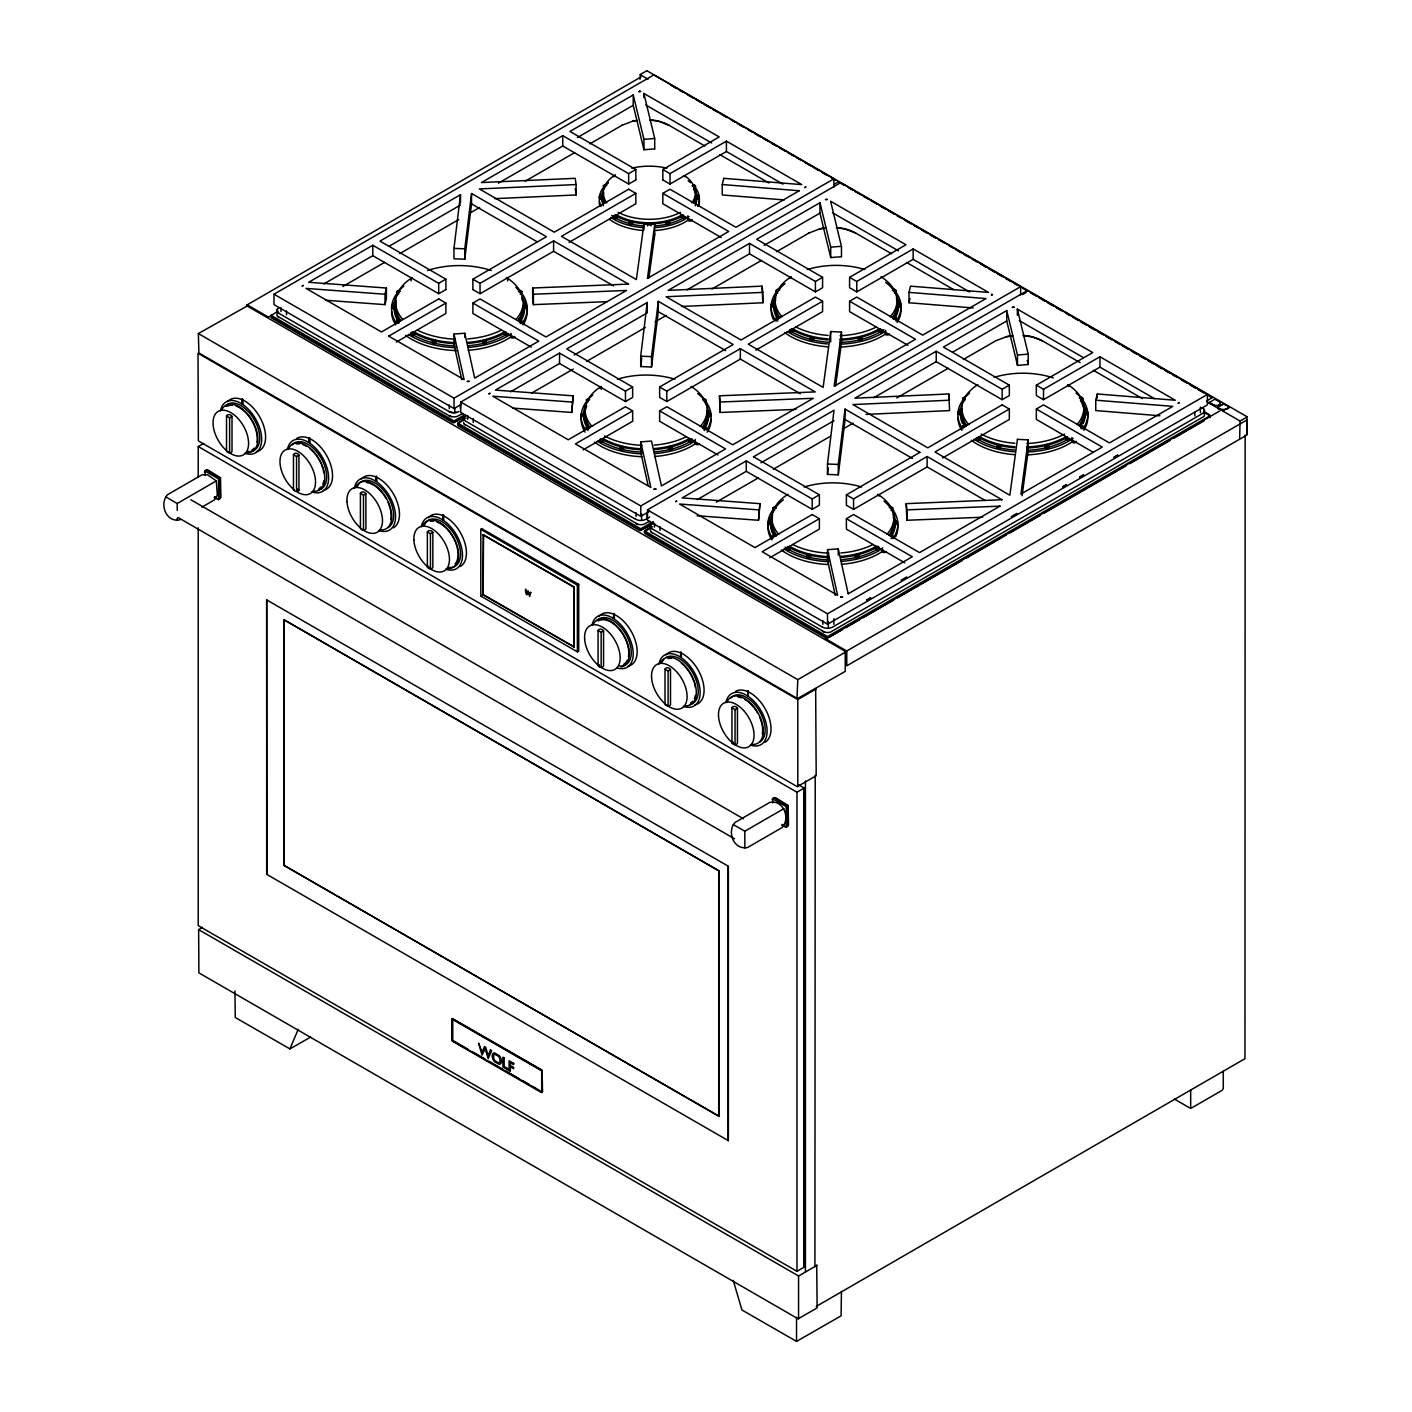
<?xml version="1.0" encoding="UTF-8"?>
<svg xmlns="http://www.w3.org/2000/svg" width="1412" height="1412" viewBox="0 0 1412 1412"><rect width="100%" height="100%" fill="white"/><g stroke="black" fill="none" stroke-linecap="round" stroke-linejoin="round"><path stroke-width="1.5" d="M218.56 499.636L220.925 497.412L220.484 477.75L218.56 478.862L218.56 499.636L214.024 497.536M268.103 317.453L278.076 311.152M325.784 300.262L384.999 304.639L385.035 294.243L306.033 288.401L381.469 331.961L438.691 298.92M452.493 1018.687L452.493 1040.926L542.367 1092.129L541.696 1070.19L452.069 1018.652L452.069 1040.962L541.29 1092.464L542.526 1091.741L542.102 1070.155L452.493 1018.599L452.493 1040.238L468.096 1049.257M464.742 333.25L454.029 334.026L453.993 344.422L461.795 379.704M482.163 528.918L578.726 584.374L578.726 651.056A2.365 1.924 60 0 1 577.384 651.832L480.804 596.076L480.804 529.394A2.365 1.924 60 0 1 482.163 528.617M574.225 646.89L483.151 594.929L483.504 534.601M541.696 1092.535L541.696 1070.878L451.822 1018.987M613.514 285.859L553.61 251.283L553.592 240.87L628.428 284.094M562.735 135.64L628.64 173.641L628.675 184.037L562.753 146.001L562.735 135.64L481.404 182.554L575.231 178.318L576.096 184.548M512.521 408.086L571.754 412.445L573.166 395.837L495.435 390.1L559.523 353.088L625.445 391.124L632.611 387.012L632.647 397.39L625.481 401.537L559.54 363.502L559.54 353.088M577.384 651.832L577.384 585.15L480.804 529.394M800.269 393.683L740.365 359.089L666.835 401.537L659.651 397.425L659.633 387.029L666.782 391.124L740.347 348.676L815.236 391.918L719.449 395.801L720.173 402.032L813.294 398.272L732.722 444.798L666.835 406.744L659.651 410.857L725.539 448.928L661.451 485.94L651.532 441.073L640.783 441.85L640.748 452.246L648.09 485.446M643.89 97.64L643.854 93.421L719.22 136.946L662.863 169.493L662.828 179.889M647.173 70.9L1246.849 416.628L1246.725 434.543M719.061 1116.468L719.061 870.833L283.83 619.55L284.077 865.503L719.467 1116.398M782.954 184.142L726.421 151.508L726.403 141.147L801.804 184.619L723.774 178.336M740.347 348.676L740.365 359.089M749.525 253.825L815.395 291.878L822.578 287.748L822.596 277.352L815.448 281.465L749.507 243.411L749.49 253.825L687.062 289.866M697.087 515.751L758.509 520.269L759.903 503.66L682.173 497.906L746.277 460.912L812.182 498.948L812.218 509.344L746.242 471.308M786.166 827.361L788.549 825.12L788.108 805.458L786.166 806.57L786.166 827.361L781.648 825.243M797.798 786.749L797.798 699.558L198.015 353.265L198.368 440.897L797.268 786.66L816.189 775.753L815.659 688.632M845.77 651.956L797.798 679.649L796.986 698.287L198.898 352.982L198.368 333.567L247.171 305.998L845.241 651.303L845.241 671.371L797.798 698.41M798.557 1318.896L798.557 1275.989L198.633 929.625L198.898 972.868L798.151 1318.843L817.124 1307.883L816.718 1265.028M798.062 784.631L804.258 788.02L803.781 1266.741M1247.025 419.911L846.759 651.003L846.759 665.811L1246.849 435.072L1246.725 419.523M822.578 277.317L756.673 239.263L819.984 202.71L830.715 247.153L841.428 246.306L830.609 201.245L905.974 244.753L849.6 277.317L849.583 287.713L856.731 291.878L913.158 259.331L913.158 248.918L988.559 292.425L910.528 286.159L909.01 292.355L908.993 302.75L973.168 307.94M985.152 500.413L927.119 466.913L927.102 456.5L1001.92 499.724M873.816 397.69L936.227 361.649L936.244 351.253L1002.149 389.271M1014.151 307.216L1012.21 307.375L1014.063 307.234M1017.381 315.335L1017.381 309.122L1028.218 354.112L1028.218 364.508L1017.505 365.39L1006.738 320.948L1006.738 310.534L1017.452 354.977L1017.47 365.373M1097.283 393.983L1175.296 400.249L1099.93 356.742L1099.913 367.138L1154.575 398.696M1239.648 438.744L1240.071 421.023L1207.207 402.049M460.488 202.957L460.488 194.679L453.976 248.353L453.958 258.749L464.76 259.226L471.537 203.893L471.555 193.497L546.426 236.704L472.896 279.17L480.027 283.318L480.045 293.714L472.896 289.601M640.713 356.212L640.713 366.573L651.514 367.032L658.292 311.717L658.31 301.321L733.163 344.528L659.651 386.994M845.047 409.127L845.064 419.54L838.304 474.838L838.304 464.477L845.047 409.109L919.883 452.405M643.96 149.743L633.247 105.3L633.229 94.886L643.96 139.329L643.96 149.743L654.674 148.895M1006.738 310.552L943.428 347.087L1009.315 385.141L1009.351 395.536L1002.202 399.684M464.795 259.19L464.795 248.847L471.573 193.532M574.207 355.012L647.278 312.829L647.243 302.486L640.713 356.177L651.514 356.636L658.31 301.356M640.713 366.573L641.772 357.977M838.269 474.856L827.503 474.414L827.467 464.036L834.015 410.239L753.514 456.8M827.467 474.397L828.262 467.954M654.744 234.586L654.744 224.243L643.96 223.731L636.371 279.576L561.464 236.333L635.824 193.391L635.841 203.752L569.089 242.335M647.473 278.393L654.744 224.226M648.885 277.988L654.744 234.639M835.639 385.794L841.499 342.463L841.499 332.067L830.715 331.538L823.125 387.4L748.219 344.157L822.578 301.215L815.448 297.067L741.035 340.01L666.111 296.749L762.815 292.39L762.851 302.768L681.502 306.475M841.499 332.049L834.174 386.217L915.505 339.268L849.6 301.215L856.731 297.067L922.689 335.121L986 298.567L909.028 292.372M1017.417 439.379L1009.862 495.224L934.956 451.964L1009.315 409.021L1002.202 404.891M1022.094 495.788L1028.254 450.287L1028.254 439.873L1020.929 494.041L1102.26 447.092L1036.355 409.021L1043.486 404.891L1109.426 442.927L1172.754 406.374L1095.783 400.196L1095.747 410.574L1159.923 415.763M460.506 194.679L379.969 241.117L445.857 279.17L438.744 283.318M647.243 302.503L566.724 348.923L632.611 386.994M385.035 294.208L386.411 288.03L308.681 282.276L372.768 245.264L438.691 283.318L438.708 293.714L372.786 255.678L372.786 245.317M385.035 304.621L386.411 298.444M489.911 393.277L488.817 393.93L489.858 393.348M571.789 412.428L573.166 395.854M676.666 501.083L675.571 501.737L676.613 501.172M758.544 520.251L759.921 503.678M723.738 178.353L722.256 184.531L799.174 190.761M909.01 302.768L909.999 298.656M1095.747 400.161L1097.248 394.001L1097.248 398.149M1178.226 403.214L1179.32 402.579L1178.261 403.197M633.229 94.957L569.936 131.44L635.824 169.493L635.841 179.889M819.966 202.763L819.966 213.124L830.715 257.566L841.428 256.719M201.828 507.173L214.589 499.813L217.307 495.1L216.301 480.927L207.564 474.732L202.11 474.732L167.463 494.729C159.044 504.049 166.21 522.864 179.942 519.81M246.729 305.116L640.995 76.954M204.475 472.102L205.658 470.037L208.023 470.037L220.484 477.75M226.52 416.01L226.52 451.063A5.189 4.236 -60 0 0 229.609 452.846A3.654 2.983 60 0 0 232.009 451.452L232.009 416.399A5.189 4.236 -60 0 0 228.938 414.616A3.654 2.983 60 0 0 226.52 416.01L229.609 417.793L232.009 416.399M271.775 314.594L270.769 316.323L271.775 318.071L453.005 422.7L464.548 417.211M293.467 454.664L293.467 489.717A5.189 4.236 -60 0 0 296.555 491.5A3.654 2.983 60 0 0 298.956 490.105L298.956 455.052A5.189 4.236 -60 0 0 295.885 453.27A3.654 2.983 60 0 0 293.467 454.664L296.555 456.447L298.956 455.052M400.302 291.437C398.978 289.266 395.695 291.401 396.807 293.255M391.795 306.104C392.642 303.509 397.884 306.58 393.577 307.039L391.83 306.033C390.294 307.922 395.183 310.622 393.577 307.039M411.104 279.17L411.068 280.935M396.807 320.63C397.637 318.053 402.897 321.106 398.59 321.583L396.843 320.577C395.289 322.465 400.196 325.166 398.59 321.583M411.068 332.967C412.198 330.779 415.71 332.438 414.634 334.662C413.416 336.762 410.098 335.209 411.068 332.967L412.851 333.903L412.851 335.738M360.413 493.317L360.413 528.37A5.189 4.236 -60 0 0 363.502 530.153A3.654 2.983 60 0 0 365.902 528.759L365.902 493.706A5.189 4.236 -60 0 0 362.831 491.923A3.654 2.983 60 0 0 360.413 493.317L363.502 495.082L365.902 493.706M434.137 343.963C431.595 343.875 431.754 340.027 434.278 340.133C438.797 340.151 433.237 347.034 434.208 342.145L435.955 341.122M482.78 341.192C489.558 337.291 483.575 348.57 482.78 341.192L486.31 342.957M466.154 418.005L458.529 422.4L457.523 424.147L458.529 425.894L639.76 530.524L651.303 525.017M504.155 332.897L505.902 333.903C512.538 333.885 499.283 336.833 505.902 331.926M427.359 531.971L427.359 567.024A5.189 4.236 -60 0 0 430.448 568.789A3.654 2.983 60 0 0 432.849 567.412L432.849 532.359A5.189 4.236 -60 0 0 429.777 530.577A3.654 2.983 60 0 0 427.359 531.971L430.448 533.736L432.849 532.359M520.251 294.331C524.187 293.873 520.816 288.26 518.469 291.437L520.181 292.513L521.928 291.49M523.393 307.798C524.893 299.873 528.6 312.317 525.176 307.039L526.941 306.033M521.928 322.413C513.933 313.499 523.428 324.972 520.251 323.401L520.163 321.583L521.946 320.63M647.173 70.6L640.413 74.342L639.989 79.301M603.189 185.749C607.742 192.614 599.341 182.66 606.666 185.696M599.518 196.427C600.347 193.85 605.589 196.903 601.3 197.38L599.535 196.356C598.406 198.527 601.741 200.292 602.995 198.245M613.655 176.765L615.297 175.741M613.585 217.748C612.508 215.524 616.02 213.865 617.15 216.036C618.685 221.013 608.378 217.536 617.115 215.983M630.882 224.826C626.875 224.384 630.405 218.754 632.664 221.931C634.323 223.749 629.523 226.661 630.952 223.008L632.717 221.984M647.561 225.867C646.114 222.425 652.573 222.425 651.126 225.867M586.209 399.949C590.763 406.815 582.362 396.86 589.669 399.878M583.244 416.681C576.414 411.722 589.792 414.599 583.244 414.722M599.835 388.212L601.547 387.153M710.042 107.841L704.341 104.559M665.97 221.984C664.823 224.19 668.264 225.938 669.482 223.82C670.682 218.842 661.504 222.496 669.482 223.82M586.174 427.836C587.021 425.241 592.263 428.295 587.957 428.771L586.209 427.765L586.262 429.566M681.555 215.983L683.32 216.989C689.938 216.971 676.683 219.919 683.32 215.012M599.853 439.556C598.688 441.779 602.253 443.527 603.401 441.321C605.324 437.314 596.87 438.691 601.618 440.562L601.618 442.397M726.774 117.514L721.108 114.178M699.099 196.303L697.316 195.35L697.387 199.216L699.152 198.192L699.152 196.356L697.387 197.38M620.256 447.498C626.857 443.474 621.598 455.211 620.256 447.498L622.039 448.451L622.039 450.287M751.89 132.004L748.166 129.727M760.256 136.84L754.679 133.505M668.441 447.498C673.489 442.733 671.159 454.223 670.223 448.451L668.476 447.427L668.476 449.263L670.153 450.269M598.07 630.529L598.07 665.582A5.189 4.236 -60 0 0 601.159 667.364A3.654 2.983 60 0 0 603.559 665.97L603.559 630.917A5.189 4.236 -60 0 0 600.488 629.134A3.654 2.983 60 0 0 598.07 630.529L601.159 632.294L603.559 630.917M671.988 449.263L670.294 448.292M651.003 526.923L645.284 530.224L644.278 531.971L645.284 533.718L826.514 638.348M688.897 439.556C687.75 441.744 691.192 443.509 692.409 441.391C694.457 437.438 685.702 438.832 690.644 440.562L692.409 439.556M707.306 413.91C711.083 410.115 712.742 419.47 707.341 413.857C706.212 416.01 709.548 417.793 710.801 415.746M706.053 429.601L706.053 427.765L704.306 428.771C700.123 428.26 705.047 425.365 706.018 427.712M810.47 165.822L804.893 162.486M777.853 293.114C773.847 292.655 777.377 287.024 779.636 290.219M771.34 304.251C772.188 301.656 777.43 304.727 773.123 305.186L771.376 304.18C770.246 306.351 773.582 308.116 774.835 306.069M789.785 278.552L791.497 277.476M777.853 320.93C773.741 320.436 777.571 314.735 779.706 318.159M843.935 185.149L838.234 181.866L834.563 184.072M789.82 329.878C788.637 332.12 792.203 333.867 793.35 331.644C794.391 326.472 785.46 330.461 793.332 331.714M665.017 669.182L665.017 704.235A5.189 4.236 -60 0 0 668.105 706A3.654 2.983 60 0 0 670.506 704.623L670.506 669.553A5.189 4.236 -60 0 0 667.435 667.788A3.654 2.983 60 0 0 665.017 669.182L668.105 670.947L670.506 669.553M810.223 337.821C816.807 333.814 811.547 345.552 810.223 337.821L811.988 338.774L811.988 340.61M885.783 209.311L880.153 206.064M776.423 507.702C774.164 504.525 770.634 510.156 774.641 510.597M768.146 521.734C768.975 519.157 774.217 522.211 769.928 522.687L768.163 521.663C766.981 523.923 770.599 525.617 771.64 523.481M772.964 537.407C771.764 535.395 775.276 533.312 776.494 535.642M860.12 340.592C857.578 340.504 857.737 336.674 860.261 336.762C864.779 336.797 859.22 343.681 860.19 338.774L861.938 337.768M861.938 339.604L860.261 338.615M910.881 223.802L905.251 220.484M790.067 549.268C783.148 552.78 789.414 541.661 790.138 549.144M878.899 331.767C886.154 335.032 879.341 324.301 878.829 331.644M731.963 707.818L731.963 742.888A5.189 4.236 -60 0 0 735.052 744.653A3.654 2.983 60 0 0 737.452 743.259L737.452 708.206A5.189 4.236 -60 0 0 734.381 706.441A3.654 2.983 60 0 0 731.963 707.818L735.052 709.601L737.452 708.206M894.325 293.114C898.261 292.602 894.855 287.113 892.543 290.219M927.613 233.368L921.93 230.244M896.02 319.924L896.02 318.088L894.255 319.112C890.072 318.582 895.014 315.688 895.967 318.035M808.723 558.093C804.716 557.634 808.246 552.021 810.506 555.198C812.094 557.034 807.382 559.911 808.794 556.275L810.541 555.251M733.357 824.59C727.692 834.863 734.946 850.112 747.548 847.518L782.195 827.52C790.632 818.183 783.466 799.386 769.734 802.44L735.087 822.437L733.357 824.59L744.83 831.209L783.925 808.635M961.095 252.783L955.412 249.447M969.462 257.619L963.778 254.284M858.69 557.14C856.431 560.335 852.901 554.704 856.907 554.245C859.431 553.733 859.608 559.328 857.049 556.116M825.402 639.212L1219.668 411.033M977.845 262.403L972.144 259.12M772.099 799.81L773.282 797.762L775.647 797.762L788.108 805.458M875.616 547.432C880.664 542.667 878.335 554.175 877.399 548.385L875.652 547.379L875.652 549.215L877.329 550.203M891.113 510.597C895.067 510.085 891.625 504.631 889.331 507.702M879.164 549.215L877.47 548.244M894.061 521.734C898.173 517.463 898.844 527.47 894.131 523.57M889.331 535.607C891.449 532.253 895.226 538.025 891.113 538.413M964.749 397.09L962.913 398.096L962.966 399.896M958.13 412.004C956.577 413.892 961.484 416.593 959.878 413.01C955.783 412.41 960.778 409.551 961.66 412.075M966.461 425.983C965.226 423.547 961.643 425.894 962.966 427.712M976.574 439.538C985.488 433.29 976.204 446.157 976.61 437.649M1044.774 301.109L1039.144 297.791M996.96 445.645C1000.737 441.85 1002.396 451.205 996.996 445.574C995.901 447.833 999.255 449.475 1000.455 447.48M1053.14 305.927L1047.51 302.592M1061.506 310.764L1055.876 307.463M1086.605 325.254L1080.939 322.042M1048.639 447.48C1046.38 450.657 1042.85 445.027 1046.857 444.586C1049.381 444.056 1049.557 449.651 1046.998 446.439M1065.601 437.702L1067.366 438.708C1073.985 438.691 1060.73 441.638 1067.366 436.732M1082.757 399.931C1083.834 397.76 1080.604 396.066 1079.297 398.025L1082.757 399.931L1080.939 400.92M1084.045 412.004C1082.898 414.193 1086.34 415.958 1087.558 413.84C1089.623 409.957 1080.939 411.174 1085.793 413.01L1085.793 414.846M1128.453 349.417L1122.822 346.169M1145.185 359.072L1139.572 355.771M814.918 1266.652L815.218 775.259M1170.301 373.474L1164.671 370.262M1195.399 388.071L1189.716 384.735M733.216 1280.331L741.935 1310.001L796.544 1341.4L841.093 1315.843L841.446 1291.415M1203.765 392.907L1198.082 389.553M1214.797 405.756C1200.694 396.19 1217.373 411.58 1220.533 402.508M1212.131 397.725L1206.448 394.389M1210.243 417.528L1209.607 414.846L1203.889 411.527M1223.322 410.592L1217.603 407.344L1223.251 404.15C1242.825 410.821 1203.677 411.686 1223.304 404.044M1174.396 1099.083L1189.628 1107.873L1191.763 1107.873L1222.227 1090.276L1223.286 1088.44L1223.286 1071.178M816.224 1306.435L1244.96 1058.7L1245.155 435.02M298.179 1029.366L289.919 1048.904L235.275 1017.505L234.921 990.906M749.49 243.411L668.158 290.378L761.986 286.142L762.851 292.372M573.696 647.208L574.049 586.862L483.045 534.742L574.119 587.321M746.277 460.947L746.277 471.308L697.263 499.619M936.227 351.235L854.895 398.184L948.723 393.966L949.605 410.592L866.05 414.387M271.369 315.511L271.369 317.153L452.581 421.782L455.441 421.782L464.954 416.275M1209.237 402.508L1214.885 399.208L1220.497 402.561M1210.031 417.405L1210.031 415.763L1204.295 412.463M435.92 343.028L434.278 341.986L432.443 342.957M676.542 88.568L670.947 85.214M743.489 127.221L737.841 123.832M198.633 929.625L202.445 927.243M827.167 175.529L821.502 172.193M835.533 180.365L831.844 178.053M702.594 399.878C707.447 395.413 705.506 406.638 704.306 400.955L706.053 399.949M895.967 292.16L892.543 290.29M882.323 331.767L880.682 330.743M986.158 267.327L980.616 263.938M892.755 509.644L891.113 508.62M1069.837 315.635L1066.148 313.323M1078.203 320.471L1072.573 317.082M1153.533 363.961L1147.938 360.607M1161.899 368.779L1156.304 365.426M999.978 506.149L906.945 509.873L906.151 503.643L1001.99 499.724M805.775 186.984L804.734 187.584L805.828 186.949M469.102 381.364L467.213 381.452L469.19 381.311M273.999 294.208L653.844 74.889L833.892 178.812M323.754 283.971L372.768 255.678M389.341 246.112L460.524 205.022M498.418 183.136L562.735 146.001M577.384 137.546L633.229 105.3M679.26 90.139L683.055 92.151M342.851 286.477L384.646 262.35M399.79 253.595L458.741 219.566M470.125 212.983L479.639 207.493M525.229 181.177L574.649 152.637M589.828 143.883L622.18 125.191M687.679 94.869L693.31 98.081M696.045 99.705L701.676 102.917M718.373 112.607L712.707 109.395M391.83 307.869L393.507 306.898M628.693 173.641L635.824 169.528M241.858 403.603L242.352 399.066L242.952 403.655M242.952 399.419L241.858 399.349M599.535 198.192L601.23 197.221M735.122 122.262L731.416 120.073M438.744 293.714L445.857 289.601M628.693 184.054L635.824 179.942M628.64 189.243L554.281 232.186L479.356 188.926L576.078 184.566L576.114 194.944L494.747 198.651M388.706 336.144L445.857 303.068L438.744 298.92M480.08 283.318L553.61 240.905M662.863 169.528L669.976 173.641L726.439 141.147M198.227 477.309L198.227 446.545L203.681 443.386M396.278 342.092L445.857 313.482L445.892 303.068M480.08 293.714L553.645 251.265M662.863 179.942L669.976 184.054L726.439 151.508M411.104 334.732L414.616 332.897M507.614 279.188L507.685 280.935M685.032 176.765L683.39 175.741M531.265 347.175L472.896 313.482L472.879 303.068L480.027 298.92L545.985 336.974L626.54 290.448L533.454 294.243L532.659 288.013L628.499 284.094M662.863 193.356L669.976 189.243L735.934 227.297L799.263 190.744M695.445 185.696L693.733 184.725L692.021 185.696L693.733 186.755C696.293 183.489 696.222 188.979 693.804 188.59M629.205 223.82L630.882 222.849M771.358 143.247L776.953 146.354M697.316 195.35L695.639 196.356L699.152 198.192M647.578 224.102L649.343 225.108L651.091 224.102M785.354 151.225L779.812 148.048M165.751 496.883L177.224 503.502L216.301 480.927M788.09 152.849L793.685 156.026M665.97 223.82L669.482 221.984M308.804 442.256L309.299 437.72L309.899 442.309M308.804 438.002L309.899 438.055M796.474 157.685L800.216 159.785M482.798 342.957L484.492 341.986M486.31 341.122L484.563 342.145L484.563 343.981M818.801 170.57L813.259 167.322M647.42 278.393L728.751 231.444L662.863 193.391L662.828 203.752L721.214 237.498M461.053 404.503L454.029 408.562L454.011 398.184L833.892 178.847L833.91 187.143M460.718 412.41L460.718 402.067L840.599 182.713L1020.629 286.636L1020.664 294.949M462.942 413.451L456.764 416.575A7.113 4.112 0 0 1 448.981 415.675L277.511 316.253M271.139 315.388L454.011 420.952L464.548 414.881M510.509 391.795L559.523 363.502M764.121 245.37L819.984 213.124M463.824 420.035L458.106 423.335L458.106 424.977L639.336 529.606L642.178 529.606L653.615 523.005M376.245 480.609L376.245 476.356L376.845 480.962M376.845 476.709L375.751 476.656M863.42 196.392L869.033 199.551M531.424 393.224L573.29 369.061M586.545 361.401L645.496 327.39M654.974 321.901L666.393 315.317M711.983 289.001L761.403 260.443M776.582 251.707L808.917 233.015M894.114 214.112L888.589 210.847M896.955 215.683L900.627 217.766M776.159 292.107L777.994 291.243L776.159 290.272M581.409 415.693L584.921 413.857M919.247 228.532L913.617 225.32M776.159 319.924L777.994 319.059L776.159 318.088M442.697 519.563L443.191 515.009L443.792 519.616M442.697 515.309L443.792 515.362M930.314 235.08L935.997 238.24M571.754 402.032L492.788 396.225L568.224 439.767L625.445 406.744L632.611 410.857L575.408 443.915L650.844 487.458L640.748 441.868M849.6 277.334L856.731 281.465L913.158 248.953M583.032 449.916L632.611 421.288M755.844 350.141L822.578 311.628L822.596 301.233M599.853 441.391L603.365 439.556M789.82 331.714L793.332 329.878M952.729 247.859L948.988 245.688M620.274 449.263L623.786 447.427M810.241 339.604L813.753 337.768M896.038 290.342L894.255 291.366M427.359 567.024L428.701 566.247M900.803 304.18C899.903 301.744 894.82 304.657 899.056 305.186C903.874 301.586 898.12 310.711 899.056 305.186M710.854 413.857L709.089 414.863L709.089 416.699M670.223 448.451L671.988 447.427M878.846 329.878L880.611 330.902L882.359 329.878M1002.891 276.858L997.296 273.646M1005.626 278.552L1011.292 281.676M480.804 596.076L482.163 595.299M1020.629 286.654L640.783 505.955L460.753 402.049M1022.412 288.136L1028.007 291.296M647.508 509.838L1027.354 290.537L1207.384 394.442L1207.401 404.856L827.538 624.192L647.508 520.287L647.473 509.891L827.485 613.779L827.52 624.175M1022.464 294.561L1026.153 292.425M649.555 511.303L640.783 516.368L460.753 412.463M649.697 517.021L645.831 519.281A7.148 4.13 0 0 1 635.718 519.281M1036.426 296.22L1030.778 292.955M649.697 521.257L643.519 524.399A7.113 4.112 0 0 1 635.735 523.499M457.894 423.194L640.766 528.776L653.209 521.593M760.962 462.836L834.015 420.652M952.747 352.118L1006.738 320.948M652.485 526.747L644.278 531.971L827.52 637.765M716.272 502.142L758.156 477.98M773.299 469.225L830.344 436.308M843.617 428.63L853.13 423.141M896.832 397.919L948.158 368.267M963.319 359.513L995.672 340.839L1006.35 336.727A33.129 19.133 0 0 1 1012.545 335.65M577.384 585.15L578.726 584.374M1089.305 326.878L1094.953 330.073M772.964 509.591L776.423 507.79M964.749 399.066L962.913 398.096M1097.653 331.626L1103.354 334.82M958.13 413.84L961.643 412.004M812.235 498.948L819.366 494.835L819.384 505.196L812.235 509.361M1002.202 389.271L1009.315 385.158M613.408 618.121L613.902 613.567L614.502 618.174M614.502 613.92L613.408 613.867M1106.09 336.497L1111.685 339.727M812.182 514.55L754.979 547.591L679.543 504.031L758.509 509.856M927.137 466.913L853.572 509.361L846.406 505.249L846.37 494.853L919.883 452.37M1002.149 404.891L927.772 447.833L852.866 404.573L949.57 400.214M1099.948 367.138L1043.539 399.684L1036.355 395.572L1036.337 385.176L1092.729 352.576L1017.381 309.14M772.964 535.589L774.711 536.595L776.476 535.589M966.426 425.912L964.678 426.918L962.913 425.912M812.235 514.55L819.366 518.681L762.162 551.721L837.581 595.282L827.503 549.692L827.503 560.052L835.286 595.334M846.406 494.835L853.519 498.948L927.102 456.553M1099.913 356.777L1043.539 389.271L1036.355 385.158M769.787 557.74L819.366 529.112L819.384 518.716M942.598 457.965L1009.315 419.435L1009.351 409.039M786.608 549.215L790.12 547.379M879.111 496L877.47 494.959M904.757 562.806L846.406 529.112L846.37 518.716L853.519 514.55L919.512 552.604L1000.049 506.096M598.07 665.582L599.412 664.805M807.029 557.087L808.723 556.116L807.029 555.251M996.996 447.41L1000.508 445.574M892.808 507.755L890.972 508.726M1081.01 399.102L1082.757 398.096M894.078 521.663L895.843 522.687L897.591 521.663M1084.045 413.84L1087.558 412.004M680.355 656.774L680.849 652.22L681.449 656.827M680.355 652.52L681.449 652.573M1079.297 425.859C1081.521 422.735 1085.14 428.207 1081.08 428.754L1081.01 426.918L1079.297 425.93M855.213 557.087L858.725 555.251M1045.18 447.41L1048.692 445.574M890.972 536.56L892.808 535.589M1081.01 426.918L1082.757 425.912M875.652 549.215L879.164 547.379M848.241 593.746L912.293 556.752L846.406 518.698M827.538 613.779L1207.384 394.477M1206.554 400.973L1212.131 397.637M866.862 599.976L870.657 597.788M901.05 580.226L906.751 576.943M866.809 600.047L870.622 597.841M1011.274 516.633L1016.975 513.35M644.649 531.018L827.52 636.6L1210.243 415.64M828.932 637.43L842.276 629.717M846.088 627.528L859.431 619.815M863.226 617.626L893.725 600.012M897.538 597.823L962.313 560.423M966.126 558.217L1006.138 535.113M1009.951 532.906L1040.432 515.309M1044.245 513.103L1126.176 465.801M1129.988 463.613L1170.018 440.509M1173.813 438.302L1204.312 420.705M1223.251 410.61L1228.899 407.344M747.795 695.128L747.795 690.874L748.395 695.481M748.395 691.227L747.301 691.174M1240.071 421.023L1247.096 416.964M797.798 699.558L815.995 689.056M731.963 742.888L733.305 742.112M310.516 1037.167L289.919 1048.904M198.227 446.545L796.968 792.22L804.381 787.949M198.227 527.841L198.227 925.619L796.968 1271.294L804.258 1267.093L804.258 788.02M816.983 1265.364L798.557 1275.989M622.127 125.244L632.858 121.097A33.129 19.133 0 0 1 636.918 120.285M808.882 233.051L819.613 228.92A33.129 19.133 0 0 1 825.791 227.826M913.123 259.331L969.709 291.966M988.859 268.827L994.525 272.092M936.209 361.649L1002.149 399.684L1002.167 389.324M1181.332 379.952L1186.998 383.093M762.992 138.358L768.587 141.535M854.984 191.467L860.632 194.679M938.733 239.811L944.328 242.988M894.184 289.266L894.255 291.013M1173.037 375.098L1176.778 377.198M1081.01 400.937L1081.08 397.09M632.823 121.061L637.059 120.567M819.578 228.868L825.914 228.144M1006.332 336.691L1012.669 335.968M643.996 139.347L654.674 138.482M1017.505 354.994L1028.183 354.13M827.538 549.674L838.234 548.88M840.705 597.082L842.699 596.941L840.775 597.152M825.543 199.551L827.397 199.392L825.526 199.551M532.659 298.426L533.418 304.639L607.054 301.656M720.208 412.463L795.98 409.392M906.151 503.66L906.91 520.269L982.717 517.216M453.993 248.371L464.76 248.812M827.503 464.018L838.269 464.442M1017.47 439.361L1028.218 439.856M471.555 203.893L537.054 241.717M658.345 311.717L725.68 350.617M845.1 419.54L912.434 458.441M784.295 199.939L722.273 194.962L722.238 184.584M483.328 534.618L483.045 594.787M786.166 827.061L787.843 826.091L787.349 805.881L774.464 797.868L772.788 798.839L772.788 802.969M649.732 120.091L658.186 121.061L668.917 125.244L704.764 145.93M836.486 227.897L844.941 228.868M1023.241 335.721L1031.678 336.691L1042.427 340.874L1080.162 362.672M871.839 201.139L877.381 204.334M615.297 218.807L615.367 216.989L613.602 215.983M880.541 332.72L880.611 330.902M520.181 290.484L520.181 292.231M895.773 524.505L895.843 522.687M388.653 336.091L464.089 379.651L453.993 334.062M753.478 456.747L819.366 494.8M844.941 228.92L855.672 233.051L891.519 253.754M448.981 415.675L451.293 416.575M638.048 524.399L464.266 424.059M651.02 531.883L824.784 632.223M848.577 187.708L852.266 189.843M1014.098 283.265L1017.787 285.524M1114.509 341.245L1120.104 344.528M1131.241 350.9L1136.784 354.235M640.148 74.659L648.037 79.213M645.725 104.929L711.683 143M832.48 212.735L898.438 250.824M1019.235 320.559L1083.304 357.554M719.855 154.649L768.922 182.978M906.61 262.473L953.788 289.707M1093.365 370.297L1142.432 398.608M1067.437 385.3L1069.078 386.235M1085.863 412.869L1087.558 413.84M897.344 306.069L898.985 307.022M695.675 198.245L697.316 199.198M907.969 345.322L849.6 311.628L849.583 301.233M1092.835 452.052L1036.355 419.435L1036.337 409.039M683.39 216.83L685.067 217.819M1067.437 438.567L1069.113 439.538M628.693 189.243L635.824 193.356M858.425 337.768L860.19 338.774M1045.18 445.574L1046.927 446.598L1046.927 448.434M629.205 221.984L630.952 223.008M812.077 338.615L813.753 339.604M980.034 437.649L978.322 436.732M976.574 437.702L978.322 438.708L978.322 440.544M525.246 306.898L526.941 307.869M523.428 306.033L525.176 307.039M472.896 303.068L538.784 341.122L474.697 378.116L464.777 333.267L464.76 337.415M659.651 421.288L718.02 454.982M507.667 334.732L505.973 333.761L505.902 335.738M690.715 440.42L692.409 441.391M599.853 388.141L601.547 389.13M772.964 507.755L774.711 508.849M855.213 555.251L856.978 556.275L856.978 558.111M396.843 291.49C399.384 291.19 399.349 296.361 396.878 293.378M581.409 413.857L583.174 414.863L583.174 416.699M622.11 448.292L623.786 449.263M432.443 341.122L434.208 342.145M786.608 547.379L788.355 548.385L788.355 550.221M453.993 398.149L273.999 294.225L273.981 304.604L453.993 408.562M277.458 308.91A7.113 4.112 0 0 0 278.994 313.393L448.981 411.527A7.113 4.112 0 0 0 456.729 412.428M635.735 519.351L465.748 421.2A7.148 4.13 0 0 1 465.819 415.357M822.49 627.175L652.503 529.023A7.113 4.112 0 0 1 652.503 523.217M246.906 304.674L268.103 316.906M825.561 638.771L846.759 651.003M198.368 333.567L797.798 679.649M483.328 594.611L574.154 647.067M296.944 488.94L298.956 490.105M204.916 470.973L218.56 478.862M772.523 798.698L786.166 806.57M214.589 496.671L216.301 497.659M782.195 824.379L783.925 825.367M215.206 497.412L218.56 499.336L220.237 498.383L219.742 478.174L206.84 470.161L205.164 471.131L205.164 475.244M190.832 499.76L743.436 818.801M178.036 517.516L734.469 838.763M266.674 599.888L728.345 866.244L728.345 1140.667L266.674 874.31L266.674 599.888L266.85 874.204M471.89 1051.446L485.163 1059.106M488.976 1061.294L502.248 1068.972M506.043 1071.161L519.334 1078.839M523.128 1081.027L528.829 1084.31M532.624 1086.499L536.419 1088.705M643.89 93.492L654.709 138.464L654.709 148.878M1027.23 360.431L1028.218 364.525M848.188 593.764L838.269 548.897L838.269 555.128M762.851 302.786L762.021 286.159M575.266 188.749L576.096 194.962M1200.412 407.08L1200.412 412.763M1194.87 412.163L1194.87 415.958M1190.687 1090.011L1190.687 1108.032M1071.884 437.526L1071.884 441.691M1067.366 438.708L1067.366 440.544M1046.927 444.568L1046.927 446.316M1043.503 389.324L1043.503 399.667M998.743 444.568L998.743 446.316M998.743 446.598L998.743 448.434M964.678 397.072L964.678 400.884M948.758 393.983L948.758 400.196M906.91 509.908L906.91 520.269M899.056 303.174L899.056 304.921M895.843 520.657L895.843 522.405M894.255 317.082L894.255 318.83M891.043 534.566L891.043 536.313M885.712 330.284L885.712 334.467M882.5 547.785L882.5 551.951M856.766 281.5L856.766 291.86M853.554 498.983L853.554 509.344M841.464 246.341L841.464 256.684M833.892 618.685L833.892 624.369M830.715 247.206L830.715 257.549M830.68 331.573L830.68 341.933M828.35 621.88L828.35 627.563M827.52 636.6L827.52 638.489M822.808 620.574L822.808 624.369M815.412 281.5L815.412 291.86M805.422 780.924L805.422 1271.788M796.968 792.22L796.968 1271.294M796.544 1317.325L796.544 1341.4M791.567 330.902L791.567 332.738M777.924 289.248L777.924 291.013M777.924 317.082L777.924 318.83M774.711 534.566L774.711 536.313M773.123 303.174L773.123 304.921M773.123 305.186L773.123 307.022M769.928 520.657L769.928 522.405M769.928 522.687L769.928 524.523M747.795 690.874L747.901 695.763M744.83 831.209L744.83 847.941M735.052 709.601L735.052 744.653M728.186 866.333L728.186 1140.755M720.173 402.085L720.173 412.445L719.414 395.837M709.089 412.834L709.089 414.599M704.306 398.925L704.306 400.673M704.306 426.742L704.306 430.554M695.181 439.379L695.181 443.544M693.733 184.725L693.733 186.49M690.644 440.562L690.644 442.397M687.838 215.807L687.838 219.972M683.32 216.989L683.32 218.825M680.955 652.856L680.955 657.11M680.849 652.22L680.849 656.474M670.012 173.676L670.012 184.037M668.105 670.947L668.105 706M667.735 223.008L667.735 224.843M666.799 391.177L666.799 401.52M660.004 526.588L660.004 530.365M659.633 410.892L659.633 421.253M654.48 523.393L654.48 527.17M651.55 356.654L651.55 367.014M647.137 512.768L647.137 518.433M643.925 223.749L643.925 229.962M641.595 514.056L641.595 519.74M640.766 506.008L640.766 516.368M640.766 528.776L640.766 530.683M636.071 512.768L636.071 516.545M632.647 410.892L632.647 421.253M625.463 391.177L625.463 401.52M613.902 613.567L614.008 618.456M604.954 184.725L604.954 186.49M601.3 195.35L601.3 197.098M601.3 197.38L601.3 199.216M601.159 632.294L601.159 667.364M587.957 398.925L587.957 400.673M587.957 426.742L587.957 430.554M583.174 412.834L583.174 414.599M573.872 587.18L573.872 647.225M533.418 294.261L533.418 304.621M532.659 288.013L532.659 298.373M511.02 333.303L511.02 337.468M473.267 418.764L473.267 422.559M472.879 279.205L472.879 289.566M467.725 415.569L467.725 419.364M460.383 404.944L460.383 408.721M454.84 408.139L454.84 411.916M454.011 420.952L454.011 422.859M449.316 404.944L449.316 408.721M445.892 279.205L445.892 289.566M443.297 515.645L443.297 519.898M443.191 515.009L443.191 519.263M430.448 533.736L430.448 568.789M398.59 290.484L398.59 292.231M398.59 319.553L398.59 321.301M386.411 288.03L386.411 298.391M376.245 476.356L376.351 481.263M363.502 495.082L363.502 530.153M309.404 438.355L309.404 442.609M309.299 437.72L309.299 441.974M296.555 456.447L296.555 491.5M286.512 310.94L286.512 314.735M280.97 307.745L280.97 311.54M242.352 399.066L242.458 403.956M229.609 417.793L229.609 452.846M177.224 503.502L177.224 510.509M177.224 518.239L177.224 520.234M738.07 697.069A25.151 14.526 60 0 1 741.406 697.828M744.883 699.434A25.151 14.526 60 0 1 757.45 712.707M759.674 717.084A25.151 14.526 60 0 1 762.321 734.046M668.053 658.539A25.151 14.526 60 0 1 671.124 658.416M681.396 663.181A25.151 14.526 60 0 1 683.655 665.176M684.732 666.27A25.151 14.526 60 0 1 693.892 681.449M694.369 682.949A25.151 14.526 60 0 1 695.375 687.379M695.375 695.392A25.151 14.526 60 0 1 694.369 698.658M692.727 701.252A25.151 14.526 60 0 1 690.503 703.088M598.406 620.874A25.151 14.526 60 0 1 619.374 629.399A25.151 14.526 60 0 1 628.428 656.739M627.422 660.004A25.151 14.526 60 0 1 623.557 664.452M430.395 521.328A25.151 14.526 60 0 1 433.466 521.204M436.802 521.963A25.151 14.526 60 0 1 456.711 545.738M457.117 547.221A25.151 14.526 60 0 1 455.07 564.059M366.52 482.551A25.151 14.526 60 0 1 383.217 494.076M384.152 495.4A25.151 14.526 60 0 1 385.9 498.189M388.123 502.584A25.151 14.526 60 0 1 390.506 510.05M390.771 511.515A25.151 14.526 60 0 1 390.771 519.528M296.502 444.021A25.151 14.526 60 0 1 299.573 443.897M302.909 444.656A25.151 14.526 60 0 1 306.386 446.263M309.863 448.663A25.151 14.526 60 0 1 315.282 454.152M316.27 455.423A25.151 14.526 60 0 1 318.106 458.141M318.953 459.535A25.151 14.526 60 0 1 321.177 463.93M321.795 465.43A25.151 14.526 60 0 1 322.818 468.431M323.224 469.914A25.151 14.526 60 0 1 323.825 472.861M323.825 480.874A25.151 14.526 60 0 1 322.818 484.139M321.177 486.752A25.151 14.526 60 0 1 318.953 488.587M294.296 489.929A25.151 14.526 60 0 1 283.653 451.134A25.151 14.526 60 0 1 313.711 471.908A25.151 14.526 60 0 1 297.755 492.311M226.855 406.374A25.151 14.526 60 0 1 232.627 405.244M235.963 406.003A25.151 14.526 60 0 1 256.878 442.221M254.231 448.098A25.151 14.526 60 0 1 252.007 449.934M226.22 450.304A25.151 14.526 60 0 1 217.96 411.51A25.151 14.526 60 0 1 247.771 436.749A25.151 14.526 60 0 1 227.35 451.275M1202.389 407.839A7.113 4.112 0 0 1 1203.924 412.304M1202.318 407.803A7.148 4.13 0 0 1 1202.318 413.628L832.586 627.105A7.148 4.13 0 0 1 822.472 627.105M1023.312 335.438A33.129 19.133 0 0 1 1042.427 340.874M1203.924 413.328A7.113 4.112 0 0 1 1203.924 416.469L830.256 632.223A7.113 4.112 0 0 1 822.49 631.323M652.503 533.171A7.113 4.112 0 0 1 650.95 528.706M836.557 227.614A33.129 19.133 0 0 1 855.69 233.051M465.748 425.365A7.113 4.112 0 0 1 463.665 422.453M279.064 313.358A7.148 4.13 0 0 1 279.064 307.534M459.077 411.457A7.148 4.13 0 0 1 448.981 411.457M649.802 119.791A33.129 19.133 0 0 1 668.935 125.244M278.994 317.541A7.113 4.112 0 0 1 277.458 313.058M730.763 698.022A26.563 15.338 60 0 1 758.297 709.212A26.563 15.338 60 0 1 759.674 742.112M727.092 701.888A26.563 15.338 60 0 1 757.75 712.53A26.563 15.338 60 0 1 751.643 744.406M662.087 662.122A26.563 15.338 60 0 1 663.817 659.369M666.146 657.427A26.563 15.338 60 0 1 693.963 675.06A26.563 15.338 60 0 1 689.886 704.517M660.145 663.234A26.563 15.338 60 0 1 690.803 673.895A26.563 15.338 60 0 1 684.696 705.753M596.87 620.715A26.563 15.338 60 0 1 627.016 636.424A26.563 15.338 60 0 1 619.692 665.987M593.199 624.581A26.563 15.338 60 0 1 622.48 633.017A26.563 15.338 60 0 1 620.998 666.976M424.43 524.911A26.563 15.338 60 0 1 455.07 535.572A26.563 15.338 60 0 1 448.981 567.43M422.488 526.023A26.563 15.338 60 0 1 453.146 536.684A26.563 15.338 60 0 1 447.039 568.542M357.483 486.257A26.563 15.338 60 0 1 385.282 492.576A26.563 15.338 60 0 1 388.123 527.594M355.542 487.369A26.563 15.338 60 0 1 386.2 498.03A26.563 15.338 60 0 1 380.093 529.888M292.266 444.851A26.563 15.338 60 0 1 321.177 458.265A26.563 15.338 60 0 1 318.335 489.999M288.595 448.716A26.563 15.338 60 0 1 319.253 459.377A26.563 15.338 60 0 1 313.146 491.235M225.32 406.215A26.563 15.338 60 0 1 255.466 421.906A26.563 15.338 60 0 1 248.141 451.469M221.649 410.08A26.563 15.338 60 0 1 252.307 420.723A26.563 15.338 60 0 1 246.2 452.599M735.528 691.403A29.405 16.979 60 0 1 764.933 708.383A29.405 16.979 60 0 1 764.933 742.341M725.892 702.682A29.405 16.979 60 0 1 747.654 695.975A29.405 16.979 60 0 1 767.051 729.563A29.405 16.979 60 0 1 750.354 745.042M666.005 654.903A29.405 16.979 60 0 1 697.987 669.729A29.405 16.979 60 0 1 694.845 704.853M658.945 664.028A29.405 16.979 60 0 1 680.708 657.321A29.405 16.979 60 0 1 700.105 690.909A29.405 16.979 60 0 1 683.408 706.388M599.059 616.25A29.405 16.979 60 0 1 631.058 631.076A29.405 16.979 60 0 1 627.899 666.217M591.999 625.375A29.405 16.979 60 0 1 613.761 618.668A29.405 16.979 60 0 1 633.158 652.256A29.405 16.979 60 0 1 616.462 667.735M428.348 517.692A29.405 16.979 60 0 1 458.829 530.065A29.405 16.979 60 0 1 460.33 566.477M421.288 526.817A29.405 16.979 60 0 1 443.05 520.11A29.405 16.979 60 0 1 462.448 553.698A29.405 16.979 60 0 1 445.751 569.177M361.401 479.039A29.405 16.979 60 0 1 391.883 491.411A29.405 16.979 60 0 1 393.401 527.823M354.341 488.181A29.405 16.979 60 0 1 376.104 481.457A29.405 16.979 60 0 1 395.501 515.045A29.405 16.979 60 0 1 378.804 530.524M297.032 438.232A29.405 16.979 60 0 1 327.813 457.753A29.405 16.979 60 0 1 323.295 490.352M287.413 449.528A29.405 16.979 60 0 1 309.157 442.803A29.405 16.979 60 0 1 328.555 476.391A29.405 16.979 60 0 1 311.858 491.888M227.508 401.732A29.405 16.979 60 0 1 259.508 416.575A29.405 16.979 60 0 1 256.349 451.699M220.466 410.874A29.405 16.979 60 0 1 242.211 404.15A29.405 16.979 60 0 1 261.608 437.738A29.405 16.979 60 0 1 244.911 453.234M886.136 551.598A2.118 1.218 0 0 1 883.541 552.463A2.118 1.218 0 0 1 882.041 550.962M1076.103 441.285A2.118 1.218 0 0 1 1074.055 442.839A2.118 1.218 0 0 1 1072.008 441.285M699.399 443.774A2.118 1.218 0 0 1 696.293 444.515A2.118 1.218 0 0 1 695.851 442.591M889.348 334.115A2.118 1.218 0 0 1 886.754 334.979A2.118 1.218 0 0 1 885.253 333.479M514.656 336.48A2.118 1.218 0 0 1 512.609 338.033A2.118 1.218 0 0 1 510.562 336.48M692.057 219.566A2.118 1.218 0 0 1 690.009 221.102A2.118 1.218 0 0 1 687.962 219.566M883.965 501.066A62.357 36.006 0 0 1 890.495 535.501M876.976 547.185A62.357 36.006 0 0 1 841.022 557.422M828.809 557.652A62.357 36.006 0 0 1 788.778 547.185M775.276 535.501A62.357 36.006 0 0 1 783.413 499.813M894.714 519.334A62.357 36.006 0 0 1 891.484 536.348M876.976 549.497A62.357 36.006 0 0 1 841.022 559.734M828.809 559.964A62.357 36.006 0 0 1 785.107 547.168M774.288 536.348A62.357 36.006 0 0 1 772.646 514.709M893.125 514.709A62.357 36.006 0 0 1 894.29 517.78M1083.728 406.568A62.357 36.006 0 0 1 1083.075 423.688M1066.942 439.82A62.357 36.006 0 0 1 1026.912 450.287M1014.698 450.057A62.357 36.006 0 0 1 978.745 439.82M962.613 423.688A62.357 36.006 0 0 1 960.478 414.369M1080.462 400.584A62.357 36.006 0 0 1 1083.075 405.05M1080.462 398.272A62.357 36.006 0 0 1 1080.462 425.824M1066.942 437.508A62.357 36.006 0 0 1 1026.912 447.975M1014.698 447.745A62.357 36.006 0 0 1 978.745 437.508M965.226 425.824A62.357 36.006 0 0 1 965.226 398.272M703.741 400.125A62.357 36.006 0 0 1 703.741 427.677M690.221 439.361A62.357 36.006 0 0 1 654.268 449.598M642.054 449.828A62.357 36.006 0 0 1 602.042 439.361M588.522 427.677A62.357 36.006 0 0 1 588.522 400.125M708.489 416.205A62.357 36.006 0 0 1 704.729 428.524M690.221 441.674A62.357 36.006 0 0 1 654.268 451.911M642.054 452.14A62.357 36.006 0 0 1 602.042 441.674M587.533 428.524A62.357 36.006 0 0 1 583.774 416.205M584.303 411.51A62.357 36.006 0 0 1 585.256 408.421M885.571 282.312A62.357 36.006 0 0 1 893.708 318.018M880.188 329.684A62.357 36.006 0 0 1 840.175 340.151M827.944 339.921A62.357 36.006 0 0 1 791.991 329.684M778.471 318.018A62.357 36.006 0 0 1 785.001 283.583M896.32 297.226A62.357 36.006 0 0 1 894.696 318.865M883.859 329.684A62.357 36.006 0 0 1 840.175 342.463M827.944 342.233A62.357 36.006 0 0 1 812.218 339.798M810.364 339.339A62.357 36.006 0 0 1 791.991 331.996M777.482 318.865A62.357 36.006 0 0 1 774.27 301.85M774.676 300.297A62.357 36.006 0 0 1 775.859 297.226M515.839 287.271A65.199 37.647 0 0 1 519.616 320.489M505.478 332.702A65.199 37.647 0 0 1 467.884 343.398M455.123 343.645A65.199 37.647 0 0 1 413.275 332.702M399.137 320.489A65.199 37.647 0 0 1 399.137 291.684M524.576 308.398A65.199 37.647 0 0 1 520.657 321.265M505.478 335.015A65.199 37.647 0 0 1 467.884 345.711M455.123 345.958A65.199 37.647 0 0 1 413.275 335.015M398.113 321.265A65.199 37.647 0 0 1 394.177 308.398M523.04 300.244A65.199 37.647 0 0 1 524.028 303.474M693.168 185.925A47.443 27.393 0 0 1 695.181 203.504M682.896 215.789A47.443 27.393 0 0 1 615.791 215.789M603.506 203.504A47.443 27.393 0 0 1 608.254 182.713M688.209 180.701A47.443 27.393 0 0 1 690.433 182.713M696.787 198.721A47.443 27.393 0 0 1 695.181 205.817M682.896 218.101A47.443 27.393 0 0 1 669.394 223.555M667.505 224.031A47.443 27.393 0 0 1 655.539 225.885M643.148 225.885A47.443 27.393 0 0 1 615.791 218.101M614.361 217.236A47.443 27.393 0 0 1 611.696 215.401M603.506 205.817A47.443 27.393 0 0 1 601.883 198.721M695.181 191.626A47.443 27.393 0 0 1 696.381 195.138M889.136 505.478A64.97 37.506 0 0 1 892.896 538.59M881.723 548.968A64.97 37.506 0 0 1 841.358 561.429M828.632 561.658A64.97 37.506 0 0 1 784.048 548.968M772.858 538.59A64.97 37.506 0 0 1 772.858 509.891M897.291 522.228A64.97 37.506 0 0 1 895.632 536.825M883.1 550.909A64.97 37.506 0 0 1 841.358 564.306M828.632 564.553A64.97 37.506 0 0 1 781.348 549.956M771.834 539.949A64.97 37.506 0 0 1 770.14 517.41M1076.05 393.048A64.97 37.506 0 0 1 1082.863 428.913M1073.067 438.355A64.97 37.506 0 0 1 1027.089 451.999M1014.363 451.752A64.97 37.506 0 0 1 973.998 439.291M962.825 428.913A64.97 37.506 0 0 1 969.62 393.048M1085.599 407.75A64.97 37.506 0 0 1 1083.887 430.289M1073.067 441.25A64.97 37.506 0 0 1 1027.089 454.876M1014.363 454.646A64.97 37.506 0 0 1 971.297 440.279M961.801 430.289A64.97 37.506 0 0 1 957.883 417.458M958.43 412.551A64.97 37.506 0 0 1 959.419 409.339M697.669 393.577A64.97 37.506 0 0 1 707.183 429.248M694.969 441.144A64.97 37.506 0 0 1 654.603 453.605M641.878 453.852A64.97 37.506 0 0 1 597.294 441.144M585.08 429.248A64.97 37.506 0 0 1 586.121 402.067M587.251 400.567A64.97 37.506 0 0 1 592.916 394.901M711.101 419.311A64.97 37.506 0 0 1 707.183 432.143M696.345 443.103A64.97 37.506 0 0 1 654.603 456.5M641.878 456.729A64.97 37.506 0 0 1 594.593 442.132M585.08 432.143A64.97 37.506 0 0 1 581.726 414.404M709.548 411.192A64.97 37.506 0 0 1 710.536 414.404M892.349 287.995A64.97 37.506 0 0 1 896.108 321.106M884.936 331.467A64.97 37.506 0 0 1 840.334 344.175M827.608 343.928A64.97 37.506 0 0 1 787.243 331.467M776.07 321.106A64.97 37.506 0 0 1 779.83 287.995M898.844 299.926A64.97 37.506 0 0 1 897.132 322.465M886.312 333.426A64.97 37.506 0 0 1 840.334 347.052M827.608 346.822A64.97 37.506 0 0 1 784.542 332.473M773.335 319.341A64.97 37.506 0 0 1 771.676 304.745M772.117 303.121A64.97 37.506 0 0 1 773.335 299.926M522.016 293.608A67.811 39.148 0 0 1 522.016 323.577M510.367 334.415A67.811 39.148 0 0 1 468.237 347.405M455.829 347.687A67.811 39.148 0 0 1 408.403 334.415M396.737 323.577A67.811 39.148 0 0 1 403.832 286.142M518.098 289.019A67.811 39.148 0 0 1 520.834 292.055M524.876 301.356A67.811 39.148 0 0 1 523.093 324.884M511.797 336.321A67.811 39.148 0 0 1 468.237 350.3M457.612 350.617A67.811 39.148 0 0 1 405.579 335.315M395.66 324.884A67.811 39.148 0 0 1 391.583 311.487M392.165 306.369A67.811 39.148 0 0 1 393.189 303.015M692.692 184.478A50.055 28.893 0 0 1 697.687 206.399M689.056 216.513A50.055 28.893 0 0 1 655.874 227.579M642.813 227.579A50.055 28.893 0 0 1 610.99 217.501M601 206.399A50.055 28.893 0 0 1 608.343 182.342M689.056 219.407A50.055 28.893 0 0 1 655.874 230.456M642.813 230.456A50.055 28.893 0 0 1 609.631 219.407M599.712 205.587A50.055 28.893 0 0 1 599.288 201.81M599.712 198.051A50.055 28.893 0 0 1 601 194.326M698.958 198.051A50.055 28.893 0 0 1 698.958 205.587M877.805 494.288A60.945 35.176 0 0 1 886.93 534.301M873.057 544.502A60.945 35.176 0 0 1 840.828 552.939M828.897 553.169A60.945 35.176 0 0 1 792.697 544.502M778.824 534.301A60.945 35.176 0 0 1 787.949 494.288M804.152 487.016A60.945 35.176 0 0 1 861.62 487.016M893.302 516.933A60.945 35.176 0 0 1 889.189 534.989M875.969 546.391A60.945 35.176 0 0 1 840.828 556.399M828.897 556.628A60.945 35.176 0 0 1 789.785 546.391M776.582 534.989A60.945 35.176 0 0 1 772.47 516.933M1067.772 384.611A60.945 35.176 0 0 1 1076.897 424.624M1064.507 434.066A60.945 35.176 0 0 1 1026.824 443.492M1014.893 443.262A60.945 35.176 0 0 1 981.181 434.066M968.791 424.624A60.945 35.176 0 0 1 977.916 384.611M994.119 377.357A60.945 35.176 0 0 1 1053.317 377.904M1083.781 411.845A60.945 35.176 0 0 1 1079.139 425.312M1065.936 436.732A60.945 35.176 0 0 1 1026.824 446.951M1014.893 446.739A60.945 35.176 0 0 1 979.751 436.732M966.532 425.312A60.945 35.176 0 0 1 962.137 408.774M1082.333 404.238A60.945 35.176 0 0 1 1083.269 407.256M691.068 386.464A60.945 35.176 0 0 1 700.193 426.477M686.32 436.679A60.945 35.176 0 0 1 654.091 445.115M642.142 445.345A60.945 35.176 0 0 1 604.477 435.92M592.069 426.477A60.945 35.176 0 0 1 601.194 386.464M617.397 379.21A60.945 35.176 0 0 1 674.865 379.21M706.847 410.627A60.945 35.176 0 0 1 702.435 427.165M689.215 438.585A60.945 35.176 0 0 1 654.091 448.575M642.142 448.804A60.945 35.176 0 0 1 603.048 438.585M589.828 427.165A60.945 35.176 0 0 1 585.186 413.698M585.715 409.109A60.945 35.176 0 0 1 586.633 406.091M881.017 276.787A60.945 35.176 0 0 1 890.142 316.8M876.27 327.019A60.945 35.176 0 0 1 840.069 335.668M828.138 335.438A60.945 35.176 0 0 1 795.909 327.019M782.036 316.8A60.945 35.176 0 0 1 791.161 276.787M807.364 269.533A60.945 35.176 0 0 1 864.815 269.533M896.514 299.432A60.945 35.176 0 0 1 892.384 317.488M879.182 328.908A60.945 35.176 0 0 1 840.069 339.145M828.138 338.915A60.945 35.176 0 0 1 792.997 328.908M779.795 317.488A60.945 35.176 0 0 1 775.665 299.432M506.396 277.529A63.787 36.818 0 0 1 515.962 319.412M501.437 330.09A63.787 36.818 0 0 1 467.707 338.915M455.211 339.162A63.787 36.818 0 0 1 417.334 330.09M402.808 319.412A63.787 36.818 0 0 1 412.357 277.529M427.483 270.522A63.787 36.818 0 0 1 491.27 270.522M523.164 305.875A63.787 36.818 0 0 1 518.31 319.977M504.472 331.926A63.787 36.818 0 0 1 467.707 342.392M455.211 342.622A63.787 36.818 0 0 1 414.281 331.926M400.461 319.977A63.787 36.818 0 0 1 396.154 301.074M521.646 297.914A63.787 36.818 0 0 1 522.616 301.074M685.861 176.571A46.031 26.581 0 0 1 691.862 202.904M680.443 212.329A46.031 26.581 0 0 1 618.244 212.329M606.807 202.904A46.031 26.581 0 0 1 615.403 174.788M631.729 168.187A46.031 26.581 0 0 1 666.958 168.187M695.375 196.215A46.031 26.581 0 0 1 693.804 203.081M681.89 214.995A46.031 26.581 0 0 1 616.797 214.995M604.883 203.081A46.031 26.581 0 0 1 603.701 192.738M693.804 189.332A46.031 26.581 0 0 1 694.969 192.738M639.812 91.109L638.701 91.727L640.642 91.568L639.812 91.145M493.529 1056.176L493.741 1058.347A4.412 2.542 60 0 0 495.118 1060.906L498.542 1062.883A4.412 2.542 60 0 0 499.919 1061.895L499.901 1058.894A4.377 2.524 60 0 0 498.542 1056.335L495.118 1054.358A4.395 2.542 60 0 0 493.741 1055.329L493.529 1056.176M991.753 294.296C990.324 296.573 994.013 294.278 991.771 294.349M501.401 1061.912L501.119 1063.007A5.983 3.459 60 0 1 499.283 1064.383L494.377 1061.559A6.072 3.495 60 0 1 492.382 1057.359L492.258 1056.653A6.407 3.707 60 0 1 492.382 1054.711A6.036 3.495 60 0 1 494.394 1052.84L499.266 1055.664A5.93 3.424 60 0 1 501.101 1059.141L501.278 1059.865A6.548 3.777 60 0 1 501.401 1061.912M303.174 285.453L302.062 286.106L303.156 285.471M530.736 592.352L529.659 594.911L528 590.763L526.888 593.305C523.993 580.72 526.023 602.236 528.264 591.804L529.694 596.393L530.736 592.352M490.441 1049.981L488.093 1055.452L485.71 1047.263L484.545 1046.592L482.18 1052.028L478.58 1043.15L482.039 1055.117L485.128 1048.798L488.181 1058.647L491.658 1050.687L490.441 1049.981M655.909 489.134L653.968 489.276L655.909 489.134M1066.342 484.81L1062.548 486.999L1066.395 484.81M1083.445 474.944L1079.633 477.132L1083.498 474.944M1117.633 455.193L1113.839 457.382L1117.704 455.193M718.726 870.833L283.988 619.833L283.988 865.274L718.726 1116.257L718.726 870.833M504.155 1057.906L502.919 1057.2L502.919 1067.084L508.02 1070.014L508.02 1068.743L504.155 1066.519L504.155 1057.906M513.668 1063.395L509.097 1060.765L509.097 1070.649L510.332 1071.355L510.332 1066.766L513.668 1068.69L513.668 1067.419L510.332 1065.478L510.332 1062.742L513.668 1064.666L513.668 1063.395M718.514 716.043A25.151 14.526 60 0 0 746.136 747.725A25.151 14.526 60 0 0 744.124 711.066A25.151 14.526 60 0 0 718.514 716.043M651.567 677.389A25.151 14.526 60 0 0 679.19 709.071A25.151 14.526 60 0 0 677.178 672.412A25.151 14.526 60 0 0 651.567 677.389M584.621 638.736A25.151 14.526 60 0 0 612.243 670.418A25.151 14.526 60 0 0 610.231 633.759A25.151 14.526 60 0 0 584.621 638.736M413.91 540.178A25.151 14.526 60 0 0 441.532 571.86A25.151 14.526 60 0 0 439.52 535.201A25.151 14.526 60 0 0 413.91 540.178M346.964 501.525A25.151 14.526 60 0 0 374.586 533.207A25.151 14.526 60 0 0 372.574 496.547A25.151 14.526 60 0 0 346.964 501.525"/></g></svg>
